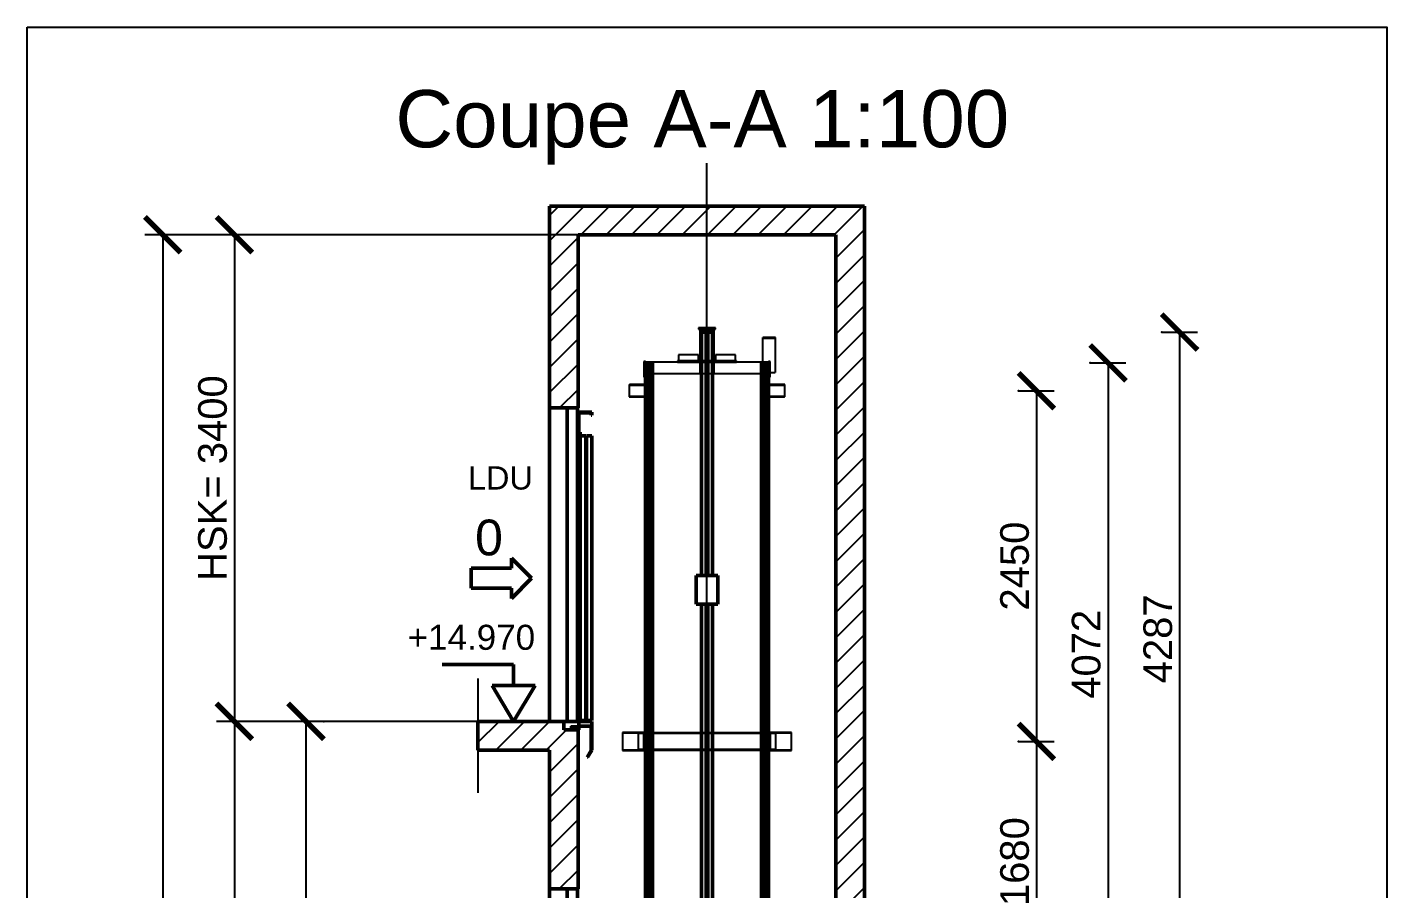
# Model space of a CAD drawing. Header units: millimetres. Extents: x -1795 to 75982, y -13206 to 25154.
# Drawn here: x 44707 to 54200, y 19133 to 25154 of the extents above; entities that cross this region are included whole.
import ezdxf
from ezdxf.enums import TextEntityAlignment as Align

# ---------------------------------------------------------------- set-up
doc = ezdxf.new("R2010")
doc.units = ezdxf.units.MM
doc.linetypes.add('AM_ISO02W050', pattern=[7.5, 6, -1.5])
doc.linetypes.add('AM_ISO08W050', pattern=[18, 12, -1.5, 3, -1.5])
for name, color, linetype, lineweight in [('AM_0', 7, 'Continuous', 50), ('AM_3', 6, 'AM_ISO02W050', 25), ('AM_5', 3, 'Continuous', 25), ('AM_6', 2, 'Continuous', 35), ('LDCar-AM_0', 7, 'Continuous', 50), ('LDCar-AM_3', 6, 'AM_ISO02W050', 25), ('LDCar-AM_6', 2, 'Continuous', 35), ('LDCar-AM_7', 4, 'AM_ISO08W050', 25), ('LDGear-AM_3', 6, 'AM_ISO02W050', 25), ('LDGear-AM_6', 2, 'Continuous', 35), ('LDGuides-AM_0', 7, 'Continuous', 50), ('LDGuides-AM_6', 2, 'Continuous', 35), ('LDRailBrackets-AM_3', 6, 'AM_ISO02W050', 25), ('LDRailBrackets-AM_6', 2, 'Continuous', 35), ('LDShaft-AM_0', 7, 'Continuous', 50), ('LDShaft-AM_4', 3, 'Continuous', 25), ('LDShaft-AM_5', 3, 'Continuous', 25), ('LDShaft-AM_6', 2, 'Continuous', 35), ('LDShaft-AM_7', 4, 'AM_ISO08W050', 25), ('LDShaft-AM_8', 1, 'Continuous', 25)]:
    doc.layers.add(name, color=color, linetype=linetype, lineweight=lineweight)
doc.layers.add('AM_VIEWS', color=1, linetype='Continuous', lineweight=25, plot=False)
doc.styles.add('LD', font='ARIALUNI.TTF')
doc.dimstyles.new('LIFT', dxfattribs={"dimtxt": 2.5, "dimasz": 2.5, "dimexe": 1.25, "dimexo": 0, "dimgap": 0.5, "dimtad": 1, "dimdec": 0, "dimzin": 1, "dimdsep": 46, "dimtxsty": 'LD', "dimblk": 'ARCHTICK', "dimcen": 0, "dimdle": 1, "dimclrd": 3, "dimclre": 3, "dimclrt": 4, "dimadec": 0, "dimazin": 0, "dimtp": 0.1, "dimtm": 0.1, "dimtfac": 0.71, "dimtdec": 0, "dimtix": 1, "dimtmove": 0, "dimatfit": 3, "dimfxl": 1, "dimtolj": 1, "dimarcsym": 0})

# ---------------------------------------------------------------- blocks, each defined once
blk = doc.blocks.new('LD_20150423131208_000000C4')
at = {"layer": 'LDShaft-AM_8'}
for p, q in [((-200, 22427.4), (42.6, 22670)), ((-200, 22604.2), (-134.2, 22670)), ((19.4, 22470), (219.4, 22670)), ((196.1, 22470), (396.1, 22670)), ((372.9, 22470), (572.9, 22670)), ((549.7, 22470), (749.7, 22670)), ((726.5, 22470), (926.5, 22670)), ((903.2, 22470), (1103.2, 22670)), ((1080, 22470), (1280, 22670)), ((1256.8, 22470), (1456.8, 22670)), ((1433.6, 22470), (1633.6, 22670)), ((1610.3, 22470), (1810.3, 22670)), ((1787.1, 22470), (1987.1, 22670)), ((1800, 22306.1), (2000, 22506.1)), ((-200, 22250.6), (0, 22450.6)), ((1800, 22129.3), (2000, 22329.3)), ((-200, 22073.9), (0, 22273.9)), ((1800, 21952.5), (2000, 22152.5)), ((-200, 21897.1), (0, 22097.1)), ((1800, 21775.8), (2000, 21975.8)), ((-200, 21720.3), (0, 21920.3)), ((-200, 21543.5), (0, 21743.5)), ((1800, 21599), (2000, 21799)), ((-200, 21366.8), (0, 21566.8)), ((1800, 21422.2), (2000, 21622.2)), ((-130, 21260), (0, 21390)), ((1800, 21245.4), (2000, 21445.4)), ((1800, 21068.7), (2000, 21268.7)), ((1800, 20891.9), (2000, 21091.9)), ((1800, 20715.1), (2000, 20915.1)), ((1800, 20538.3), (2000, 20738.3)), ((1800, 20361.6), (2000, 20561.6)), ((1800, 20184.8), (2000, 20384.8)), ((1800, 20008), (2000, 20208)), ((1800, 19831.2), (2000, 20031.2)), ((1800, 19654.4), (2000, 19854.4)), ((1800, 19477.7), (2000, 19677.7)), ((1800, 19300.9), (2000, 19500.9)), ((1800, 19124.1), (2000, 19324.1)), ((1800, 18947.3), (2000, 19147.3)), ((-700, 18922.2), (-552.2, 19070)), ((-575.4, 18870), (-375.4, 19070)), ((-398.7, 18870), (-198.7, 19070)), ((-221.9, 18870), (-81.9, 19010)), ((-200, 18715.1), (0, 18915.1)), ((1800, 18770.6), (2000, 18970.6)), ((-200, 18538.3), (0, 18738.3)), ((1800, 18593.8), (2000, 18793.8)), ((1800, 18417), (2000, 18617)), ((-200, 18361.6), (0, 18561.6)), ((1800, 18240.2), (2000, 18440.2)), ((-200, 18184.8), (0, 18384.8)), ((1800, 18063.5), (2000, 18263.5)), ((-200, 18008), (0, 18208)), ((1800, 17886.7), (2000, 18086.7)), ((-131.2, 17900), (0, 18031.2)), ((1800, 17709.9), (2000, 17909.9))]:
    blk.add_line(p, q, dxfattribs=at)
blk = doc.blocks.new('_ArchTick')
at = {"color": 0, "linetype": 'ByBlock', "const_width": 0.15}
blk.add_lwpolyline([(-0.5, -0.5), (0.5, 0.5)], dxfattribs=at)
blk = doc.blocks.new('*D444')
at = {"layer": 'LDShaft-AM_5', "color": 3, "transparency": 16777216}
for p, q in [((46778.5, 20303.3), (46528.5, 20303.3)), ((46653.5, 20303.3), (46653.5, 16943.3)), ((48053.5, 16943.3), (46528.5, 16943.3))]:
    blk.add_line(p, q, dxfattribs=at)
for p in [(46777.5, 20303.3), (48052.5, 16943.3)]:
    blk.add_point(p, dxfattribs=at)
at = {"layer": 'LDShaft-AM_5', "color": 3, "transparency": 16777216, "xscale": 250, "yscale": 250, "zscale": 250}
for p, rotation in [((46653.5, 20303.3), 90), ((46653.5, 16943.3), 270)]:
    blk.add_blockref('_ArchTick', p, dxfattribs=dict(at, rotation=rotation))
at = {"layer": 'LDShaft-AM_5', "color": 4, "transparency": 16777216, "insert": (46603.5, 18623.3), "char_height": 200, "attachment_point": 8, "rotation": 90, "style": 'LD'}
blk.add_mtext('3360', dxfattribs=at)
blk = doc.blocks.new('LD_20150423131208_000000C6')
at = {"layer": 'LDShaft-AM_0'}
for p, q in [((-20, 22670), (-200, 22670)), ((-200, 22670), (-200, 21260)), ((0, 22670), (-20, 22670)), ((1800, 22670), (0, 22670)), ((1820, 22670), (1800, 22670)), ((2000, 22670), (1820, 22670)), ((2000, 6290), (2000, 22670)), ((0, 22470), (1800, 22470)), ((0, 21260), (0, 22470)), ((1800, 22470), (1800, 6290)), ((-200, 21260), (-200, 19070)), ((-200, 21260), (-20, 21260)), ((-20, 21260), (0, 21260)), ((-700, 19069.9999), (-700, 18869.9999)), ((-200, 19069.9999), (-700, 19069.9999)), ((-100, 19069.9999), (-200, 19069.9999)), ((-100, 19010), (-100, 19069.9999)), ((-20, 19010), (-100, 19010)), ((0, 19010), (-20, 19010)), ((0, 17900), (0, 19010)), ((-700, 18869.9999), (-200, 18869.9999)), ((-200, 18869.9999), (-200, 17900)), ((-200, 17900), (-200, 15710)), ((-200, 17900), (-20, 17900)), ((-20, 17900), (0, 17900))]:
    blk.add_line(p, q, dxfattribs=at)
blk = doc.blocks.new('LD_20150423131208_000000D1')
at = {"layer": 'LDRailBrackets-AM_3'}
for p, q in [((-580, 63), (-590, 63)), ((-590, 63), (-590, 60)), ((-440, 60), (-590, 60)), ((-590, 60), (-590, -60)), ((-590, 60), (-580, 60)), ((-525, 63), (-580, 63)), ((-580, 63), (-580, 60)), ((-580, 60), (-580, 63)), ((-580, 60), (-525, 60)), ((-525, 60), (-525, 63)), ((-490, 63), (-525, 63)), ((-525, 63), (-525, 60)), ((-525, 60), (-490, 60)), ((-490, 60), (-490, 63)), ((-460, 63), (-490, 63)), ((-490, 63), (-490, 60)), ((-490, 60), (-460, 60)), ((480, 60), (-480, 60)), ((-480, 60), (-480, 57)), ((480, 57), (-480, 57)), ((-480, 57), (-480, -57)), ((-480, 57), (480, 57)), ((-440, 63), (-460, 63)), ((-460, 63), (-460, 60)), ((-460, 60), (-460, 63)), ((-460, 60), (-440, 60)), ((-440, 60), (-440, 63)), ((-440, -60), (-440, 60)), ((440, 63), (440, 60)), ((460, 63), (440, 63)), ((590, 60), (440, 60)), ((440, 60), (440, -60)), ((440, 60), (460, 60)), ((460, 60), (460, 63)), ((460, 63), (460, 60)), ((490, 63), (460, 63)), ((460, 60), (490, 60)), ((480, 57), (480, 60)), ((480, -57), (480, 57)), ((490, 63), (490, 60)), ((525, 63), (490, 63)), ((490, 60), (490, 63)), ((490, 60), (525, 60)), ((525, 63), (525, 60)), ((580, 63), (525, 63)), ((525, 60), (525, 63)), ((525, 60), (580, 60)), ((580, 60), (580, 63)), ((580, 63), (580, 60)), ((590, 63), (580, 63)), ((580, 60), (590, 60)), ((590, 60), (590, 63)), ((590, -60), (590, 60)), ((-590, -60), (-440, -60)), ((-580, -60), (-590, -60)), ((-590, -60), (-590, -63)), ((-590, -63), (-580, -63)), ((-525, -60), (-580, -60)), ((-580, -60), (-580, -63)), ((-580, -63), (-580, -60)), ((-580, -63), (-525, -63)), ((-525, -63), (-525, -60)), ((-490, -60), (-525, -60)), ((-525, -60), (-525, -63)), ((-525, -63), (-490, -63)), ((-490, -63), (-490, -60)), ((-460, -60), (-490, -60)), ((-490, -60), (-490, -63)), ((-490, -63), (-460, -63)), ((-480, -57), (480, -57)), ((480, -57), (-480, -57)), ((-480, -57), (-480, -60)), ((-480, -60), (480, -60)), ((-440, -60), (-460, -60)), ((-460, -60), (-460, -63)), ((-460, -63), (-460, -60)), ((-460, -63), (-440, -63)), ((-440, -63), (-440, -60)), ((440, -60), (590, -60)), ((440, -60), (440, -63)), ((460, -60), (440, -60)), ((440, -63), (460, -63)), ((460, -63), (460, -60)), ((460, -60), (460, -63)), ((490, -60), (460, -60)), ((460, -63), (490, -63)), ((480, -60), (480, -57)), ((490, -60), (490, -63)), ((525, -60), (490, -60)), ((490, -63), (490, -60)), ((490, -63), (525, -63)), ((525, -60), (525, -63)), ((580, -60), (525, -60)), ((525, -63), (525, -60)), ((525, -63), (580, -63)), ((580, -63), (580, -60)), ((580, -60), (580, -63)), ((590, -60), (580, -60)), ((580, -63), (590, -63)), ((590, -63), (590, -60))]:
    blk.add_line(p, q, dxfattribs=at)
blk = doc.blocks.new('*D466')
at = {"layer": 'LDShaft-AM_5', "color": 3, "transparency": 16777216}
for p, q in [((51628.5, 20163.3), (51878.5, 20163.3)), ((51753.5, 20163.3), (51753.5, 18483.3)), ((51628.5, 18483.3), (51878.5, 18483.3))]:
    blk.add_line(p, q, dxfattribs=at)
for p in [(51629.5, 20163.3), (51629.5, 18483.3)]:
    blk.add_point(p, dxfattribs=at)
at = {"layer": 'LDShaft-AM_5', "color": 3, "transparency": 16777216, "xscale": 250, "yscale": 250, "zscale": 250}
for p, rotation in [((51753.5, 20163.3), 90), ((51753.5, 18483.3), 270)]:
    blk.add_blockref('_ArchTick', p, dxfattribs=dict(at, rotation=rotation))
at = {"layer": 'LDShaft-AM_5', "color": 4, "transparency": 16777216, "insert": (51703.5, 19323.3), "char_height": 200, "attachment_point": 8, "rotation": 90, "style": 'LD'}
blk.add_mtext('1680', dxfattribs=at)
blk = doc.blocks.new('*D467')
at = {"layer": 'AM_5', "color": 3, "transparency": 16777216}
for p, q in [((51628.5, 22613.3), (51878.5, 22613.3)), ((51753.5, 22613.3), (51753.5, 20163.3)), ((51628.5, 20163.3), (51878.5, 20163.3))]:
    blk.add_line(p, q, dxfattribs=at)
for p in [(51629.5, 22613.3), (51629.5, 20163.3)]:
    blk.add_point(p, dxfattribs=at)
at = {"layer": 'AM_5', "color": 3, "transparency": 16777216, "xscale": 250, "yscale": 250, "zscale": 250}
for p, rotation in [((51753.5, 22613.3), 90), ((51753.5, 20163.3), 270)]:
    blk.add_blockref('_ArchTick', p, dxfattribs=dict(at, rotation=rotation))
at = {"layer": 'AM_5', "color": 4, "transparency": 16777216, "insert": (51703.5, 21388.3), "char_height": 200, "attachment_point": 8, "rotation": 90, "style": 'LD'}
blk.add_mtext('2450', dxfattribs=at)
blk = doc.blocks.new('LD_20150423131208_000000D5')
at = {"layer": 'LDGuides-AM_0'}
for p, q in [((0, 2036), (-25, 2036)), ((-25, 2036), (-25, -2036)), ((0, -2036), (0, 2036)), ((21.5, 2036), (0, 2036)), ((0, 2036), (0, -2036)), ((25, 2036), (21.5, 2036)), ((21.5, 2036), (21.5, -2036)), ((21.5, -2036), (21.5, 2036)), ((25, -2036), (25, 2036)), ((-25, -2036), (0, -2036)), ((0, -2036), (21.5, -2036)), ((21.5, -2036), (25, -2036))]:
    blk.add_line(p, q, dxfattribs=at)
blk = doc.blocks.new('LD_20150423131208_000000DA')
at = {"layer": 'LDGuides-AM_0'}
for p, q in [((-25, 2036), (-25, -2036)), ((-21.5, 2036), (-25, 2036)), ((-21.5, -2036), (-21.5, 2036)), ((-21.5, 2036), (-21.5, -2036)), ((0, 2036), (-21.5, 2036)), ((0, 2036), (0, -2036)), ((25, 2036), (0, 2036)), ((0, -2036), (0, 2036)), ((25, -2036), (25, 2036)), ((-25, -2036), (-21.5, -2036)), ((-21.5, -2036), (0, -2036)), ((0, -2036), (25, -2036))]:
    blk.add_line(p, q, dxfattribs=at)
blk = doc.blocks.new('*D480')
at = {"layer": 'LDShaft-AM_5', "color": 3, "transparency": 16777216}
for p, q in [((52128.5, 22808.3), (52378.5, 22808.3)), ((52253.5, 22808.3), (52253.5, 18736.3)), ((52128.5, 18736.3), (52378.5, 18736.3))]:
    blk.add_line(p, q, dxfattribs=at)
for p in [(52129.5, 22808.3), (52129.5, 18736.3)]:
    blk.add_point(p, dxfattribs=at)
at = {"layer": 'LDShaft-AM_5', "color": 3, "transparency": 16777216, "xscale": 250, "yscale": 250, "zscale": 250}
for p, rotation in [((52253.5, 22808.3), 90), ((52253.5, 18736.3), 270)]:
    blk.add_blockref('_ArchTick', p, dxfattribs=dict(at, rotation=rotation))
at = {"layer": 'LDShaft-AM_5', "color": 4, "transparency": 16777216, "insert": (52203.5, 20772.3), "char_height": 200, "attachment_point": 8, "rotation": 90, "style": 'LD'}
blk.add_mtext('4072', dxfattribs=at)
blk = doc.blocks.new('*D484')
at = {"layer": 'LDShaft-AM_5', "color": 3, "transparency": 16777216}
for p, q in [((48553.5, 23703.3), (45528.5, 23703.3)), ((45653.5, 23703.3), (45653.5, 1233.3)), ((48553.5, 1233.3), (45528.5, 1233.3))]:
    blk.add_line(p, q, dxfattribs=at)
for p in [(48552.5, 23703.3), (48552.5, 1233.3)]:
    blk.add_point(p, dxfattribs=at)
at = {"layer": 'LDShaft-AM_5', "color": 3, "transparency": 16777216, "xscale": 250, "yscale": 250, "zscale": 250}
for p, rotation in [((45653.5, 23703.3), 90), ((45653.5, 1233.3), 270)]:
    blk.add_blockref('_ArchTick', p, dxfattribs=dict(at, rotation=rotation))
at = {"layer": 'LDShaft-AM_5', "color": 4, "transparency": 16777216, "insert": (45603.5, 12468.3), "char_height": 200, "attachment_point": 8, "rotation": 90, "style": 'LD'}
blk.add_mtext('HS= 22470', dxfattribs=at)
blk = doc.blocks.new('*D485')
at = {"layer": 'LDShaft-AM_5', "color": 3, "transparency": 16777216}
for p, q in [((48553.5, 23703.3), (46028.5, 23703.3)), ((46153.5, 23703.3), (46153.5, 20303.3)), ((48553.5, 20303.3), (46028.5, 20303.3))]:
    blk.add_line(p, q, dxfattribs=at)
for p in [(48552.5, 23703.3), (48552.5, 20303.3)]:
    blk.add_point(p, dxfattribs=at)
at = {"layer": 'LDShaft-AM_5', "color": 3, "transparency": 16777216, "xscale": 250, "yscale": 250, "zscale": 250}
for p, rotation in [((46153.5, 23703.3), 90), ((46153.5, 20303.3), 270)]:
    blk.add_blockref('_ArchTick', p, dxfattribs=dict(at, rotation=rotation))
at = {"layer": 'LDShaft-AM_5', "color": 4, "transparency": 16777216, "insert": (46103.5, 22003.3), "char_height": 200, "attachment_point": 8, "rotation": 90, "style": 'LD'}
blk.add_mtext('HSK= 3400', dxfattribs=at)
blk = doc.blocks.new('*D487')
at = {"layer": 'LDShaft-AM_5', "color": 3, "transparency": 16777216}
for p, q in [((48553.5, 20303.3), (46028.5, 20303.3)), ((46153.5, 20303.3), (46153.5, 2333.3)), ((48553.5, 2333.3), (46028.5, 2333.3))]:
    blk.add_line(p, q, dxfattribs=at)
for p in [(48552.5, 20303.3), (48552.5, 2333.3)]:
    blk.add_point(p, dxfattribs=at)
at = {"layer": 'LDShaft-AM_5', "color": 3, "transparency": 16777216, "xscale": 250, "yscale": 250, "zscale": 250}
for p, rotation in [((46153.5, 20303.3), 90), ((46153.5, 2333.3), 270)]:
    blk.add_blockref('_ArchTick', p, dxfattribs=dict(at, rotation=rotation))
at = {"layer": 'LDShaft-AM_5', "color": 4, "transparency": 16777216, "insert": (46103.5, 11318.3), "char_height": 200, "attachment_point": 8, "rotation": 90, "style": 'LD'}
blk.add_mtext('HQ= 17970', dxfattribs=at)
blk = doc.blocks.new('LD_20150423131208_000000DD')
at = {"layer": 'LDGear-AM_3'}
for p, q in [((59, 30), (-59, 30)), ((-59, 30), (-59, 20)), ((-59, 20), (59, 20)), ((-39, 20), (-49, 20)), ((-49, 20), (-49, 10)), ((-49, 10), (-39, 10)), ((-39, 10), (-49, 10)), ((-49, 10), (-49, -48)), ((-39, 10), (-39, 20)), ((-39, -48), (-39, 10)), ((38.5, 20), (-38.5, 20)), ((-38.5, 20), (-38.5, -200)), ((38.5, -200), (38.5, 20)), ((49, 20), (39, 20)), ((39, 20), (39, 10)), ((39, 10), (49, 10)), ((49, 10), (39, 10)), ((39, 10), (39, -48)), ((49, 10), (49, 20)), ((49, -48), (49, 10)), ((59, 20), (59, 30)), ((-39, -48), (-49, -48)), ((-49, -48), (-49, -122)), ((-49, -48), (-39, -48)), ((-39, -122), (-39, -48)), ((49, -48), (39, -48)), ((39, -48), (39, -122)), ((39, -48), (49, -48)), ((49, -122), (49, -48)), ((388.5, -38), (388.5, -43)), ((478.5, -38), (388.5, -38)), ((388.5, -43), (388.5, -283)), ((478.5, -43), (388.5, -43)), ((388.5, -43), (478.5, -43)), ((478.5, -43), (478.5, -38)), ((478.5, -283), (478.5, -43)), ((-200, -160), (-200, -200)), ((-60, -160), (-200, -160)), ((-60, -200), (-60, -160)), ((-39, -122), (-49, -122)), ((-49, -122), (-49, -200)), ((-49, -122), (-39, -122)), ((-39, -200), (-39, -122)), ((49, -122), (39, -122)), ((39, -122), (39, -200)), ((39, -122), (49, -122)), ((49, -200), (49, -122)), ((60, -160), (60, -200)), ((200, -160), (60, -160)), ((200, -200), (200, -160)), ((-430, -205), (-440, -205)), ((-440, -205), (-440, -315)), ((-430, -315), (-430, -205)), ((-430, -210), (-430, -290)), ((430, -210), (-430, -210)), ((-205, -200), (-205, -210)), ((205, -200), (-205, -200)), ((-205, -210), (205, -210)), ((-200, -200), (-60, -200)), ((-49, -200), (-39, -200)), ((-39, -200), (-49, -200)), ((-49, -200), (-49, -290)), ((-39, -290), (-39, -200)), ((-38.5, -200), (38.5, -200)), ((39, -200), (49, -200)), ((49, -200), (39, -200)), ((39, -200), (39, -290)), ((49, -290), (49, -200)), ((60, -200), (200, -200)), ((205, -210), (205, -200)), ((388.5, -283), (478.5, -283)), ((440, -205), (430, -205)), ((430, -205), (430, -315)), ((430, -290), (430, -210)), ((440, -315), (440, -205)), ((-440, -315), (-430, -315)), ((-430, -290), (430, -290)), ((-49, -290), (-39, -290)), ((39, -290), (49, -290)), ((430, -315), (440, -315))]:
    blk.add_line(p, q, dxfattribs=at)
blk = doc.blocks.new('LD_20150423131208_000000E5')
at = {"layer": 'LDShaft-AM_0'}
for p, q in [((50, 2190), (-20.5, 2190)), ((-20.5, 2190), (-20.5, 0)), ((50, 0), (50, 2190)), ((-20.5, 0), (50, 0))]:
    blk.add_line(p, q, dxfattribs=at)
blk = doc.blocks.new('LD_20150423131208_000000F0')
at = {"layer": 'LDShaft-AM_4'}
blk.add_line((-700, 300), (-700, -500.0001), dxfattribs=at)
blk = doc.blocks.new('LD_20150423131208_000000F1')
at = {"layer": 'LDShaft-AM_0'}
for p, q in [((50, 2190), (-20.5, 2190)), ((-20.5, 2190), (-20.5, 0)), ((50, 0), (50, 2190)), ((-20.5, 0), (50, 0))]:
    blk.add_line(p, q, dxfattribs=at)
blk = doc.blocks.new('LD_20150423131208_000000F2')
at = {"layer": 'LDShaft-AM_0'}
for p, q in [((-700, 0), (-700, -0.0001)), ((5, 0), (-700, 0)), ((5, -60), (5, 0)), ((-100, -60), (5, -60))]:
    blk.add_line(p, q, dxfattribs=at)
blk = doc.blocks.new('LD_20150423131208_000000F3')
at = {"layer": 'LDCar-AM_0'}
for p, q in [((150, 2160), (50, 2160)), ((50, 2157), (147, 2157)), ((60, 2003), (60, 2157)), ((147, 2157), (147, 2140)), ((147, 2140), (150, 2140)), ((150, 2140), (150, 2160)), ((67, 2003), (50, 2003)), ((50, 2000), (70, 2000)), ((60, 0), (60, 2000)), ((70, 2020), (67, 2020)), ((67, 2020), (67, 2003)), ((70, 2000), (70, 2020)), ((70, 1995), (70, 5)), ((108, 1995), (70, 1995)), ((108, 5), (108, 1995)), ((113, 1995), (113, 5)), ((151, 1995), (113, 1995)), ((151, 5), (151, 1995)), ((50, 0), (60, 0)), ((60, 0), (60, -34)), ((150, 0), (60, 0)), ((70, 5), (108, 5)), ((113, 5), (151, 5)), ((150, -34), (150, 0)), ((60, -34), (150, -34)), ((147, -34), (147, -200)), ((150, -34), (147, -34)), ((150, -200), (150, -34)), ((147.2, -200.2), (117.2, -249.2)), ((117.2, -249.2), (119.8, -250.8)), ((119.8, -250.8), (149.8, -201.8)), ((147, -200), (150, -200)), ((149.8, -201.8), (147.2, -200.2))]:
    blk.add_line(p, q, dxfattribs=at)
at = {"layer": 'LDCar-AM_3'}
for p, q in [((71, 1995), (70, 1995)), ((70, 1995), (70, 5)), ((107, 1995), (71, 1995)), ((71, 1995), (71, 5)), ((71, 5), (71, 1995)), ((108, 1995), (107, 1995)), ((107, 1995), (107, 5)), ((107, 5), (107, 1995)), ((108, 5), (108, 1995)), ((114, 1995), (113, 1995)), ((113, 1995), (113, 5)), ((150, 1995), (114, 1995)), ((114, 1995), (114, 5)), ((114, 5), (114, 1995)), ((151, 1995), (150, 1995)), ((150, 1995), (150, 5)), ((150, 5), (150, 1995)), ((151, 5), (151, 1995)), ((70, 5), (71, 5)), ((71, 5), (107, 5)), ((107, 5), (108, 5)), ((113, 5), (114, 5)), ((114, 5), (150, 5)), ((150, 5), (151, 5))]:
    blk.add_line(p, q, dxfattribs=at)
at = {"layer": 'LDCar-AM_7'}
for p, q in [((147, -34), (1, -34)), ((1, -34), (1, -46)), ((1, -46), (4, -46)), ((4, -37), (147, -37)), ((4, -46), (4, -37)), ((147, -37), (147, -34))]:
    blk.add_line(p, q, dxfattribs=at)
blk = doc.blocks.new('LD_ENTRY_L')
for p, q in [((0, 0), (-140.6, 140.6)), ((-140.6, 70.3), (-140.6, 140.6)), ((-421.5, -70.3), (-421.5, 70.3)), ((-140.6, 70.3), (-421.5, 70.3)), ((0, 0), (-140.6, -140.6)), ((-140.6, -70.3), (-421.5, -70.3)), ((-140.6, -140.6), (-140.6, -70.3))]:
    blk.add_line(p, q)
blk = doc.blocks.new('LD_20150423131208_000000F4')
at = {"layer": 'LDCar-AM_0'}
blk.add_blockref('LD_ENTRY_L', (0, 0), dxfattribs=at)
at = {"layer": 'LDCar-AM_0', "style": 'LD'}
blk.add_text('0', height=250, dxfattribs=at).set_placement((-200, 160), align=Align.RIGHT)
blk = doc.blocks.new('LD_ENTRY_FLOOR_L')
for p, q in [((-150, 250), (0, 0)), ((0, 0), (150, 250))]:
    blk.add_line(p, q)
at = {"layer": 'AM_0'}
for p, q in [((0, 397.7), (-500, 397.7)), ((0, 250), (0, 397.7)), ((150, 250), (-150, 250))]:
    blk.add_line(p, q, dxfattribs=at)
blk = doc.blocks.new('LD_20150423131208_000000F5')
at = {"layer": 'LDCar-AM_0'}
blk.add_blockref('LD_ENTRY_FLOOR_L', (0, 0), dxfattribs=at)
at = {"layer": 'LDCar-AM_0', "style": 'LD'}
blk.add_text('+14.970', height=175, dxfattribs=at).set_placement((150, 500), align=Align.RIGHT)
blk = doc.blocks.new('LD_20150423131208_00000108')
at = {"layer": 'LDShaft-AM_7'}
blk.add_line((0, -19570), (0, 3900), dxfattribs=at)
blk = doc.blocks.new('LD_20150423131208_0000010C')
at = {"layer": 'LDGuides-AM_0'}
for p, q in [((-5, 2143.5), (-37.5, 2143.5)), ((-37.5, 2143.5), (-37.5, 443.5)), ((5, 2143.5), (-5, 2143.5)), ((-5, 2143.5), (-5, 443.5)), ((-5, 443.5), (-5, 2143.5)), ((5, 443.5), (5, 2143.5)), ((37.5, 2143.5), (5, 2143.5)), ((5, 2143.5), (5, 443.5)), ((37.5, 443.5), (37.5, 2143.5)), ((-37.5, 243.5), (-37.5, -2143.5)), ((-5, 243.5), (-5, -2143.5)), ((-5, -2143.5), (-5, 243.5)), ((5, -2143.5), (5, 243.5)), ((5, 243.5), (5, -2143.5)), ((37.5, -2143.5), (37.5, 243.5)), ((-37.5, -2143.5), (-5, -2143.5)), ((-5, -2143.5), (5, -2143.5)), ((5, -2143.5), (37.5, -2143.5))]:
    blk.add_line(p, q, dxfattribs=at)
blk = doc.blocks.new('*D542')
at = {"layer": 'LDShaft-AM_5', "color": 3, "transparency": 16777216}
for p, q in [((52628.5, 23023.3), (52878.5, 23023.3)), ((52753.5, 23023.3), (52753.5, 18736.3)), ((52628.5, 18736.3), (52878.5, 18736.3))]:
    blk.add_line(p, q, dxfattribs=at)
for p in [(52629.5, 23023.3), (52629.5, 18736.3)]:
    blk.add_point(p, dxfattribs=at)
at = {"layer": 'LDShaft-AM_5', "color": 3, "transparency": 16777216, "xscale": 250, "yscale": 250, "zscale": 250}
for p, rotation in [((52753.5, 23023.3), 90), ((52753.5, 18736.3), 270)]:
    blk.add_blockref('_ArchTick', p, dxfattribs=dict(at, rotation=rotation))
at = {"layer": 'LDShaft-AM_5', "color": 4, "transparency": 16777216, "insert": (52703.5, 20879.8), "char_height": 200, "attachment_point": 8, "rotation": 90, "style": 'LD'}
blk.add_mtext('4287', dxfattribs=at)
blk = doc.blocks.new('LD_20150423131208_0000010E')
at = {"layer": 'AM_0'}
for p, q in [((75, 100), (-75, 100)), ((-75, 100), (-75, -100)), ((75, 100), (-75, 100)), ((-75, 100), (-75, -100)), ((75, -100), (75, 100)), ((75, -100), (75, 100)), ((-75, -100), (75, -100)), ((-75, -100), (75, -100))]:
    blk.add_line(p, q, dxfattribs=at)
blk = doc.blocks.new('LD_20150423131208_00000112')
at = {"layer": 'AM_3'}
for p, q in [((-544, 43), (-544, 40)), ((-430, 43), (-544, 43)), ((-544, 43), (-544, 40)), ((-430, 43), (-544, 43)), ((-433, 40), (-544, 40)), ((-544, 40), (-544, -40)), ((-544, 40), (-430, 40)), ((-433, 40), (-544, 40)), ((-544, 40), (-544, -40)), ((-544, 40), (-430, 40)), ((-433, -40), (-433, 40)), ((-430, 40), (-433, 40)), ((-433, 40), (-433, -40)), ((-433, -40), (-433, 40)), ((-430, 40), (-433, 40)), ((-433, 40), (-433, -40)), ((-430, 40), (-430, 43)), ((-430, 40), (-430, 43)), ((-430, -40), (-430, 40)), ((-430, -40), (-430, 40)), ((544, 43), (430, 43)), ((430, 43), (430, 40)), ((544, 43), (430, 43)), ((430, 43), (430, 40)), ((433, 40), (430, 40)), ((430, 40), (430, -40)), ((430, 40), (544, 40)), ((433, 40), (430, 40)), ((430, 40), (430, -40)), ((430, 40), (544, 40)), ((544, 40), (433, 40)), ((433, 40), (433, -40)), ((433, -40), (433, 40)), ((544, 40), (433, 40)), ((433, 40), (433, -40)), ((433, -40), (433, 40)), ((544, 40), (544, 43)), ((544, 40), (544, 43)), ((544, -40), (544, 40)), ((544, -40), (544, 40)), ((-544, -40), (-544, -43)), ((-430, -40), (-544, -40)), ((-544, -40), (-433, -40)), ((-544, -40), (-544, -43)), ((-430, -40), (-544, -40)), ((-544, -40), (-433, -40)), ((-544, -43), (-430, -43)), ((-544, -43), (-430, -43)), ((-433, -40), (-430, -40)), ((-433, -40), (-430, -40)), ((-430, -43), (-430, -40)), ((-430, -43), (-430, -40)), ((544, -40), (430, -40)), ((430, -40), (430, -43)), ((430, -40), (433, -40)), ((544, -40), (430, -40)), ((430, -40), (430, -43)), ((430, -40), (433, -40)), ((430, -43), (544, -43)), ((430, -43), (544, -43)), ((433, -40), (544, -40)), ((433, -40), (544, -40)), ((544, -43), (544, -40)), ((544, -43), (544, -40))]:
    blk.add_line(p, q, dxfattribs=at)

msp = doc.modelspace()

# ---------------------------------------------------------------- linework, layer by layer
at = {"layer": 'AM_VIEWS'}
msp.add_lwpolyline([(44706.9, 25153.8), (54200.1, 25153.8), (54200.1, -500), (44706.9, -500)], close=True, dxfattribs=at)

# ---------------------------------------------------------------- block references
at = {"layer": 'AM_6'}
for name, p in [('LD_20150423131208_00000112', (49453.5, 22613.3)), ('LD_20150423131208_0000010E', (49453.5, 21223.3))]:
    msp.add_blockref(name, p, dxfattribs=at)
at = {"layer": 'LDCar-AM_6'}
for name, p in [('LD_20150423131208_000000F3', (48498.5, 20303.3)), ('LD_20150423131208_000000F4', (48228.5, 21303.3)), ('LD_20150423131208_000000F5', (48103.5, 20303.3))]:
    msp.add_blockref(name, p, dxfattribs=at)
at = {"layer": 'LDGear-AM_6'}
msp.add_blockref('LD_20150423131208_000000DD', (49453.5, 23023.3), dxfattribs=at)
at = {"layer": 'LDGuides-AM_6'}
for name, p in [('LD_20150423131208_0000010C', (49453.5, 20879.8)), ('LD_20150423131208_000000DA', (49048.5, 20772.3)), ('LD_20150423131208_000000D5', (49858.5, 20772.3))]:
    msp.add_blockref(name, p, dxfattribs=at)
at = {"layer": 'LDRailBrackets-AM_6'}
msp.add_blockref('LD_20150423131208_000000D1', (49453.5, 20163.3), dxfattribs=at)
at = {"layer": 'LDShaft-AM_6'}
for name, p in [('LD_20150423131208_00000108', (49453.5, 20303.3)), ('LD_20150423131208_000000C4', (48553.5, 1233.3)), ('LD_20150423131208_000000C6', (48553.5, 1233.3)), ('LD_20150423131208_000000F1', (48498.5, 20303.3)), ('LD_20150423131208_000000F0', (48553.5, 20303.3)), ('LD_20150423131208_000000F2', (48553.5, 20303.3)), ('LD_20150423131208_000000E5', (48498.5, 16943.3))]:
    msp.add_blockref(name, p, dxfattribs=at)

# ---------------------------------------------------------------- texts
at = {"layer": 'LDShaft-AM_0', "attachment_point": 5, "style": 'LD'}
for s, insert, char_height in [('\\fArial Unicode MS|b0|i0|u0;\\C256;Coupe A-A 1:100', (49420.7, 24453.8), 400), ('\\fArial Unicode MS|b0|i0|u0;\\C256;LDU', (48011, 22003.3), 162.5)]:
    msp.add_mtext(s, dxfattribs=dict(at, insert=insert, char_height=char_height))

# ---------------------------------------------------------------- dimensions: what is measured, and where the dimension line sits
at = {"layer": 'AM_5'}
dim = msp.add_linear_dim(base=(51753.5, 21388.3), p1=(51628.5, 20163.3), p2=(51628.5, 22613.3), angle=90, dimstyle='LIFT', override={"dimscale": 100, "dimtxt": 2, "dimtix": 1}, dxfattribs=at)
dim.commit()
dim.dimension.update_dxf_attribs({"geometry": '*D467', "text_midpoint": (51753.5, 21388.3)})
at = {"layer": 'LDShaft-AM_5'}
for base, p1, p2, text, picture, middle in [((45653.5, 12468.3), (48553.5, 1233.3), (48553.5, 23703.3), 'HS= <>', '*D484', (45653.5, 12468.3)), ((46153.5, 22003.3), (48553.5, 20303.3), (48553.5, 23703.3), 'HSK= <>', '*D485', (46153.5, 22003.3)), ((46153.5, 11318.3), (48553.5, 2333.3), (48553.5, 20303.3), 'HQ= <>', '*D487', (46153.5, 11318.3))]:
    dim = msp.add_linear_dim(base=base, p1=p1, p2=p2, angle=90, text=text, dimstyle='LIFT', override={"dimscale": 100, "dimtxt": 2, "dimtix": 1}, dxfattribs=at)
    dim.commit()
    dim.dimension.update_dxf_attribs({"geometry": picture, "text_midpoint": middle})
for base, p1, p2, picture, middle in [((52753.5, 20879.8), (52628.5, 18736.3), (52628.5, 23023.3), '*D542', (52753.5, 20879.8)), ((52253.5, 20772.3), (52128.5, 18736.3), (52128.5, 22808.3), '*D480', (52253.5, 20772.3)), ((46653.5, 18623.3), (48053.5, 16943.3), (46778.5, 20303.3), '*D444', (46653.5, 18623.3)), ((51753.5, 19323.3), (51628.5, 18483.3), (51628.5, 20163.3), '*D466', (51753.5, 19323.3))]:
    dim = msp.add_linear_dim(base=base, p1=p1, p2=p2, angle=90, dimstyle='LIFT', override={"dimscale": 100, "dimtxt": 2, "dimtix": 1}, dxfattribs=at)
    dim.commit()
    dim.dimension.update_dxf_attribs({"geometry": picture, "text_midpoint": middle})

doc.saveas('drawing.dxf')
